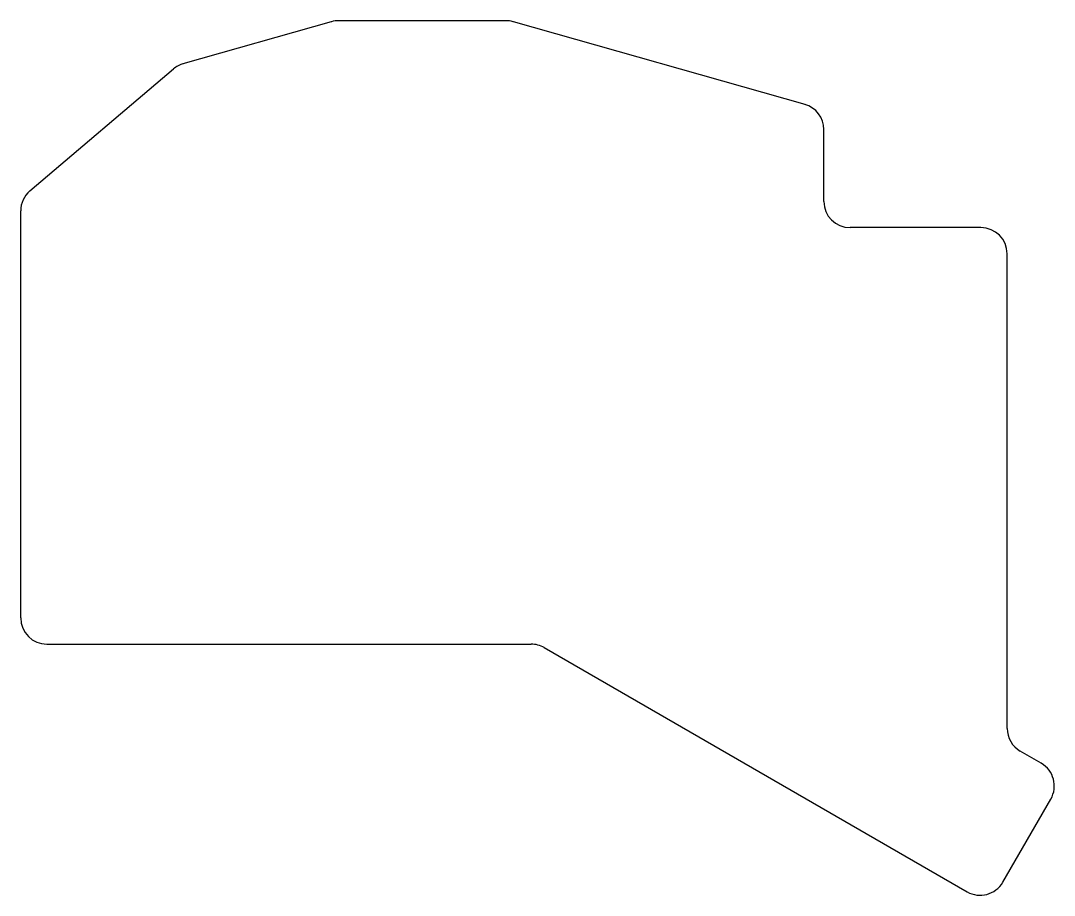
# Model space of a CAD drawing. Header units: millimetres. Extents: x -10 to 108, y -37 to 63.
import ezdxf

# ---------------------------------------------------------------- set-up
doc = ezdxf.new("R2010")
doc.units = ezdxf.units.MM

msp = doc.modelspace()

# ---------------------------------------------------------------- linework, layer by layer
for p, q in [((8.63, 57.98), (25.6, 62.79)), ((45.58, 62.9), (26.42, 62.9)), ((46.4, 62.79), (79.82, 53.32)), ((-8.94, 43.4), (7.5, 57.38)), ((82, 42.2), (82, 50.43)), ((-10, -5.5), (-10, 41.11)), ((100, 39.2), (85, 39.2)), ((103, -18.15), (103, 36.2)), ((-7, -8.5), (48.47, -8.5)), ((49.97, -8.9), (98.4, -36.86)), ((106.9, -22.14), (104.5, -20.75)), ((102.5, -35.76), (108, -26.24))]:
    msp.add_line(p, q)
for centre, start, end in [((26.42, 59.9), 90, 105.8192), ((45.58, 59.9), 74.1808, 90), ((9.45, 55.09), 105.8192, 130.3645), ((79, 50.43), 0, 74.1808), ((-7, 41.11), 130.3645, 180), ((85, 42.2), 180, 270), ((100, 36.2), 0, 90), ((-7, -5.5), 180, 270), ((48.47, -11.5), 60, 90), ((106, -18.15), 180, 240), ((105.4, -24.74), 330, 60), ((99.9, -34.26), 240, 330)]:
    msp.add_arc(centre, 3, start, end)

doc.saveas('drawing.dxf')
